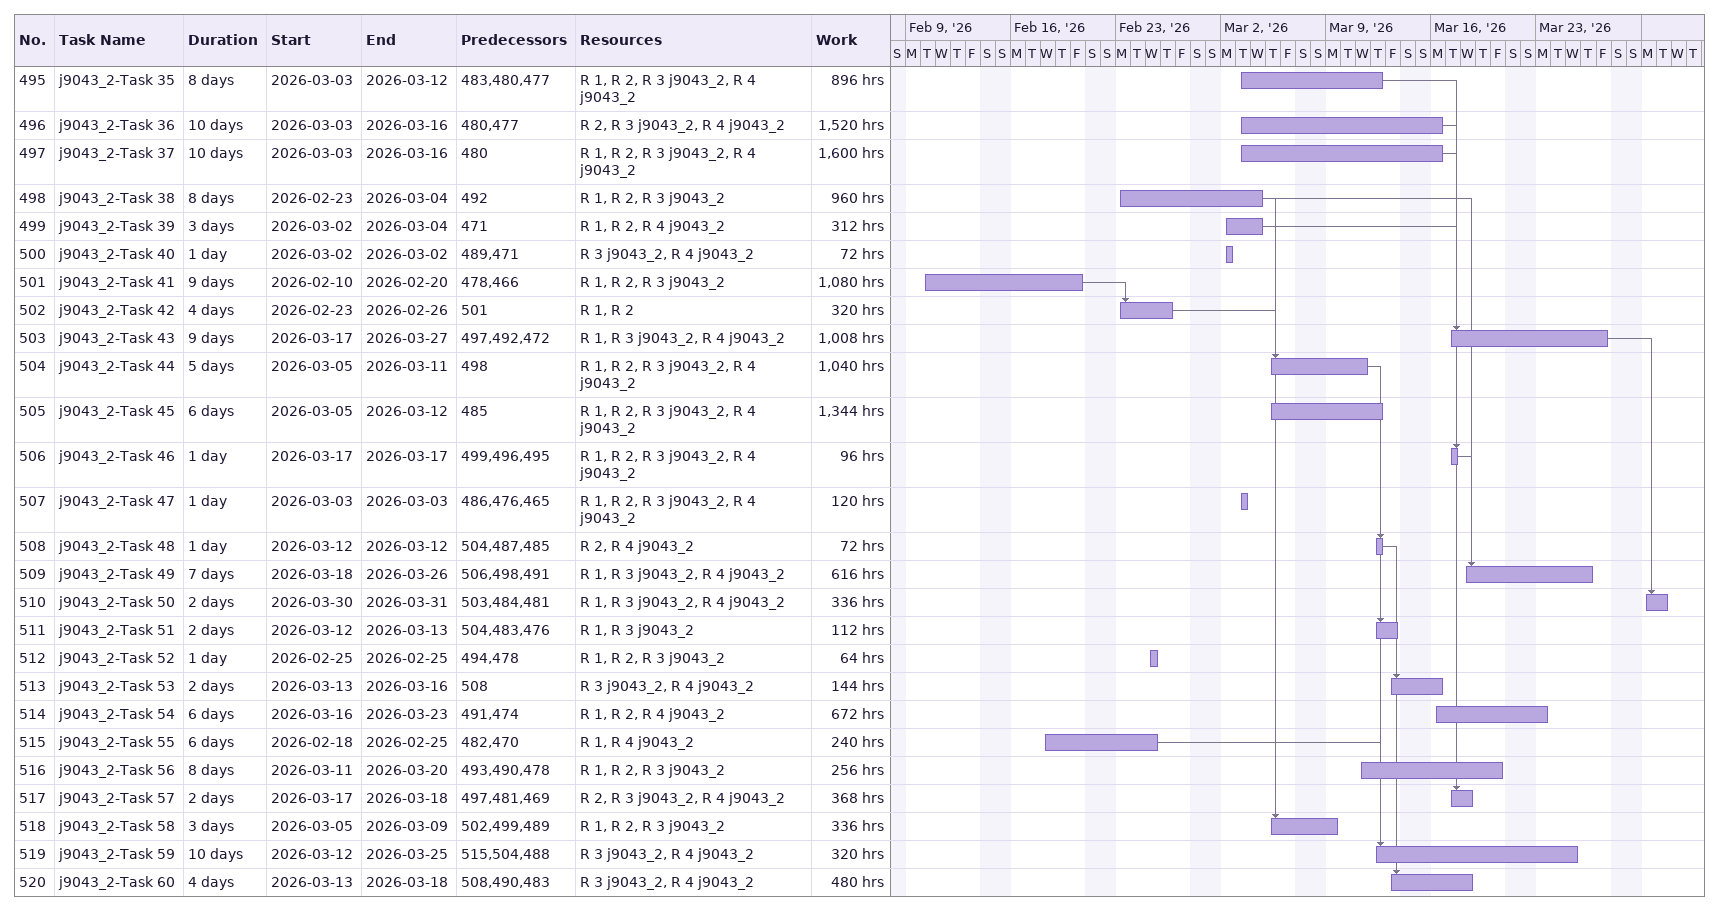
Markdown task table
| ID | Task | Duration | Start | Finish | Predecessors | Resources | Work (h) |
|---|---|---|---|---|---|---|---|
| 495 | j9043_2-Task 35 | 8d | 2026-03-03 | 2026-03-12 | 483, 480, 477 | R 1, R 2, R 3 j9043_2, R 4 j9043_2 | 896 |
| 496 | j9043_2-Task 36 | 10d | 2026-03-03 | 2026-03-16 | 480, 477 | R 2, R 3 j9043_2, R 4 j9043_2 | 1520 |
| 497 | j9043_2-Task 37 | 10d | 2026-03-03 | 2026-03-16 | 480 | R 1, R 2, R 3 j9043_2, R 4 j9043_2 | 1600 |
| 498 | j9043_2-Task 38 | 8d | 2026-02-23 | 2026-03-04 | 492 | R 1, R 2, R 3 j9043_2 | 960 |
| 499 | j9043_2-Task 39 | 3d | 2026-03-02 | 2026-03-04 | 471 | R 1, R 2, R 4 j9043_2 | 312 |
| 500 | j9043_2-Task 40 | 1d | 2026-03-02 | 2026-03-02 | 489, 471 | R 3 j9043_2, R 4 j9043_2 | 72 |
| 501 | j9043_2-Task 41 | 9d | 2026-02-10 | 2026-02-20 | 478, 466 | R 1, R 2, R 3 j9043_2 | 1080 |
| 502 | j9043_2-Task 42 | 4d | 2026-02-23 | 2026-02-26 | 501 | R 1, R 2 | 320 |
| 503 | j9043_2-Task 43 | 9d | 2026-03-17 | 2026-03-27 | 497, 492, 472 | R 1, R 3 j9043_2, R 4 j9043_2 | 1008 |
| 504 | j9043_2-Task 44 | 5d | 2026-03-05 | 2026-03-11 | 498 | R 1, R 2, R 3 j9043_2, R 4 j9043_2 | 1040 |
| 505 | j9043_2-Task 45 | 6d | 2026-03-05 | 2026-03-12 | 485 | R 1, R 2, R 3 j9043_2, R 4 j9043_2 | 1344 |
| 506 | j9043_2-Task 46 | 1d | 2026-03-17 | 2026-03-17 | 499, 496, 495 | R 1, R 2, R 3 j9043_2, R 4 j9043_2 | 96 |
| 507 | j9043_2-Task 47 | 1d | 2026-03-03 | 2026-03-03 | 486, 476, 465 | R 1, R 2, R 3 j9043_2, R 4 j9043_2 | 120 |
| 508 | j9043_2-Task 48 | 1d | 2026-03-12 | 2026-03-12 | 504, 487, 485 | R 2, R 4 j9043_2 | 72 |
| 509 | j9043_2-Task 49 | 7d | 2026-03-18 | 2026-03-26 | 506, 498, 491 | R 1, R 3 j9043_2, R 4 j9043_2 | 616 |
| 510 | j9043_2-Task 50 | 2d | 2026-03-30 | 2026-03-31 | 503, 484, 481 | R 1, R 3 j9043_2, R 4 j9043_2 | 336 |
| 511 | j9043_2-Task 51 | 2d | 2026-03-12 | 2026-03-13 | 504, 483, 476 | R 1, R 3 j9043_2 | 112 |
| 512 | j9043_2-Task 52 | 1d | 2026-02-25 | 2026-02-25 | 494, 478 | R 1, R 2, R 3 j9043_2 | 64 |
| 513 | j9043_2-Task 53 | 2d | 2026-03-13 | 2026-03-16 | 508 | R 3 j9043_2, R 4 j9043_2 | 144 |
| 514 | j9043_2-Task 54 | 6d | 2026-03-16 | 2026-03-23 | 491, 474 | R 1, R 2, R 4 j9043_2 | 672 |
| 515 | j9043_2-Task 55 | 6d | 2026-02-18 | 2026-02-25 | 482, 470 | R 1, R 4 j9043_2 | 240 |
| 516 | j9043_2-Task 56 | 8d | 2026-03-11 | 2026-03-20 | 493, 490, 478 | R 1, R 2, R 3 j9043_2 | 256 |
| 517 | j9043_2-Task 57 | 2d | 2026-03-17 | 2026-03-18 | 497, 481, 469 | R 2, R 3 j9043_2, R 4 j9043_2 | 368 |
| 518 | j9043_2-Task 58 | 3d | 2026-03-05 | 2026-03-09 | 502, 499, 489 | R 1, R 2, R 3 j9043_2 | 336 |
| 519 | j9043_2-Task 59 | 10d | 2026-03-12 | 2026-03-25 | 515, 504, 488 | R 3 j9043_2, R 4 j9043_2 | 320 |
| 520 | j9043_2-Task 60 | 4d | 2026-03-13 | 2026-03-18 | 508, 490, 483 | R 3 j9043_2, R 4 j9043_2 | 480 |
